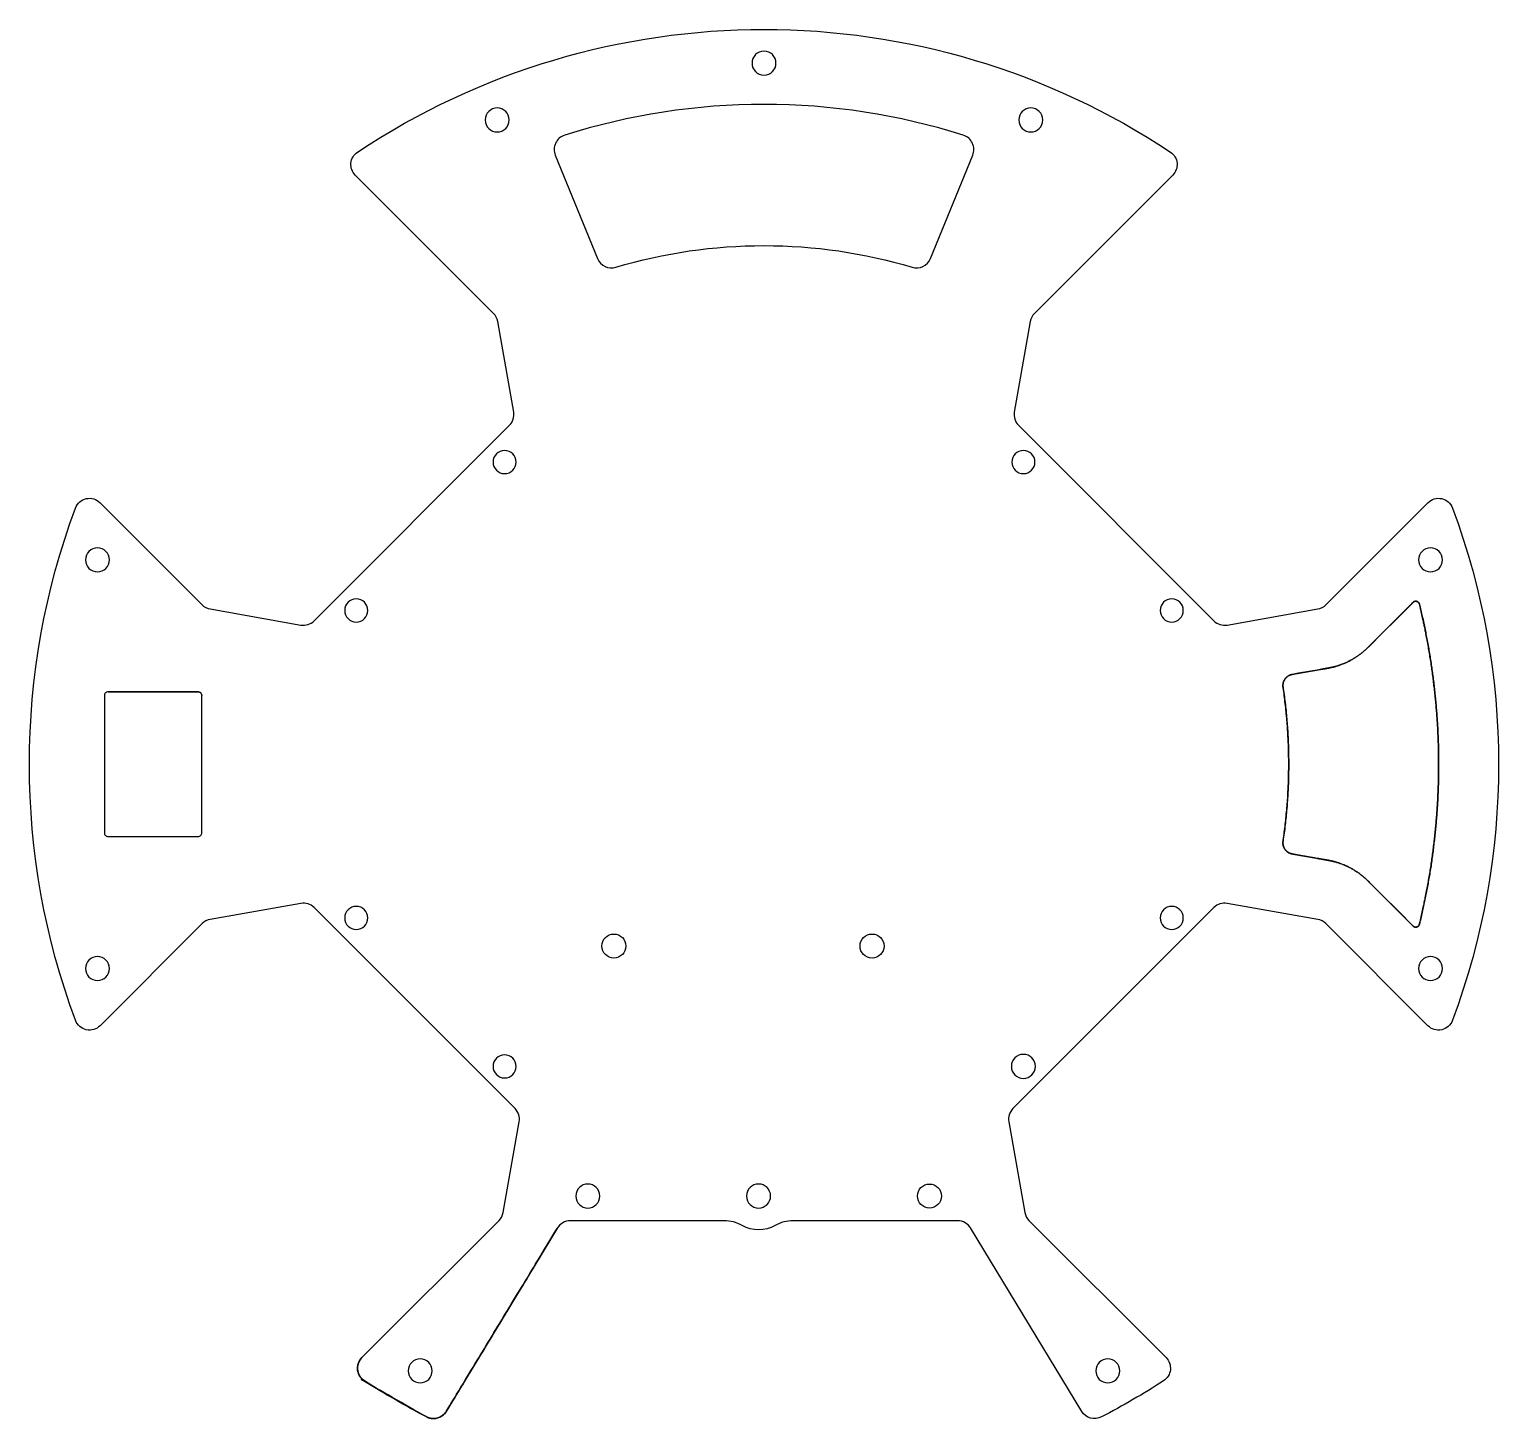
# Model space of a CAD drawing. Header units: millimetres. Extents: x -98 to 98, y -87 to 98.
import ezdxf

# ---------------------------------------------------------------- set-up
doc = ezdxf.new("R2010")
doc.units = ezdxf.units.MM

msp = doc.modelspace()

# ---------------------------------------------------------------- linework, layer by layer
for points in [[(54.52, 78.56), (36.08, 60.11, 0.153915), (35.52, 59.05), (33.39, 46.96, 0.244698), (33.95, 45.2), (60.02, 19.12, 0.244698), (61.78, 18.56), (73.87, 20.7, 0.153915), (74.94, 21.25), (88.57, 34.88, -0.546354), (91.85, 34.16, -0.179922), (91.85, -34.16, -0.546354), (88.57, -34.88), (74.94, -21.25, 0.153915), (73.87, -20.7), (61.78, -18.56, 0.244698), (60.02, -19.12), (33.21, -45.93, 0.244698), (32.66, -47.69), (34.79, -59.78, 0.153915), (35.34, -60.85), (53.63, -79.14, -0.477226), (53.31, -82.23, -0.024476), (45.02, -87.05, -0.394416), (42.39, -86.31), (27.55, -61.85, 0.262136), (25.84, -60.89), (3.91, -60.89, 0.127705), (1.47, -61.52, -0.259645), (-2.91, -61.52, 0.127705), (-5.34, -60.89), (-25.84, -60.89, 0.262136), (-27.55, -61.85), (-42.39, -86.31, -0.394416), (-45.02, -87.05, -0.024476), (-53.31, -82.23, -0.477226), (-53.63, -79.14), (-35.34, -60.85, 0.153915), (-34.79, -59.78), (-32.66, -47.69, 0.244698), (-33.21, -45.93), (-60.02, -19.12, 0.244698), (-61.78, -18.56), (-73.87, -20.7, 0.153915), (-74.94, -21.25), (-88.57, -34.88, -0.546354), (-91.85, -34.16, -0.179922), (-91.85, 34.16, -0.546354), (-88.57, 34.88), (-74.94, 21.25, 0.153915), (-73.87, 20.7), (-61.78, 18.56, 0.244698), (-60.02, 19.12), (-33.95, 45.2, 0.244698), (-33.39, 46.96), (-35.52, 59.05, 0.153915), (-36.08, 60.11), (-54.52, 78.56, -0.47383), (-54.22, 81.64, -0.301803), (54.22, 81.64, -0.47383)], [(-26.59, 83.89, 0.438286), (-27.84, 81.22), (-22.2, 67.44, 0.388246), (-19.77, 66.28, -0.145988), (19.77, 66.28, 0.385644), (22.2, 67.44), (27.84, 81.22, 0.438286), (26.59, 83.89, 0.154697)], [(-87.5, -9.65), (-75.5, -9.65, 0.414214), (-75, -9.15), (-75, 9.15, 0.414214), (-75.5, 9.65), (-87.5, 9.65, 0.414214), (-88, 9.15), (-88, -9.15, 0.414214)], [(-75.5, 9.65), (-87.5, 9.65), (-75.5, 9.65, -0.414214), (-75, 9.15, 0.414214)]]:
    msp.add_lwpolyline(points, format="xyb", close=True)
msp.add_lwpolyline([(80.6, 15.59), (86.23, 21.23), (86.41, 21.41), (86.5, 21.5), (86.54, 21.54), (86.56, 21.56), (86.58, 21.57), (86.59, 21.58), (86.6, 21.6), (86.61, 21.61), (86.63, 21.62), (86.65, 21.63), (86.66, 21.65), (86.67, 21.65), (86.68, 21.66), (86.69, 21.67), (86.7, 21.67), (86.71, 21.68), (86.72, 21.68), (86.74, 21.69), (86.75, 21.69), (86.76, 21.7), (86.77, 21.7), (86.79, 21.71), (86.8, 21.71), (86.81, 21.72), (86.83, 21.72), (86.84, 21.72), (86.85, 21.73), (86.87, 21.73), (86.88, 21.73), (86.89, 21.73), (86.91, 21.73), (86.92, 21.73), (86.93, 21.73), (86.95, 21.73), (86.96, 21.73), (86.97, 21.73), (86.99, 21.73), (87, 21.73), (87.01, 21.73), (87.03, 21.73), (87.04, 21.73), (87.05, 21.72), (87.07, 21.72), (87.08, 21.72), (87.09, 21.71), (87.11, 21.71), (87.12, 21.7), (87.13, 21.7), (87.14, 21.69), (87.16, 21.69), (87.17, 21.68), (87.18, 21.68), (87.19, 21.67), (87.2, 21.66), (87.22, 21.65), (87.23, 21.65), (87.24, 21.64), (87.25, 21.63), (87.26, 21.62), (87.27, 21.61), (87.28, 21.61), (87.29, 21.6), (87.3, 21.59), (87.31, 21.58), (87.32, 21.57), (87.33, 21.56), (87.34, 21.55), (87.34, 21.54), (87.35, 21.52), (87.36, 21.51), (87.37, 21.5), (87.37, 21.49), (87.38, 21.48), (87.39, 21.47), (87.39, 21.46), (87.4, 21.44), (87.4, 21.43), (87.41, 21.42), (87.41, 21.41), (87.42, 21.39), (87.42, 21.38), (87.43, 21.37), (87.43, 21.35), (87.44, 21.33), (87.45, 21.27), (87.48, 21.17), (87.53, 20.96), (87.58, 20.74), (87.63, 20.53), (87.68, 20.32), (87.72, 20.11), (87.77, 19.9), (87.82, 19.68), (87.87, 19.47), (87.92, 19.26), (87.96, 19.05), (88.01, 18.83), (88.05, 18.62), (88.1, 18.41), (88.14, 18.19), (88.19, 17.98), (88.23, 17.77), (88.27, 17.56), (88.31, 17.34), (88.35, 17.13), (88.4, 16.92), (88.44, 16.7), (88.48, 16.49), (88.52, 16.27), (88.56, 16.06), (88.59, 15.85), (88.63, 15.63), (88.67, 15.42), (88.71, 15.2), (88.74, 14.99), (88.78, 14.78), (88.81, 14.56), (88.85, 14.35), (88.88, 14.13), (88.92, 13.92), (88.95, 13.7), (88.98, 13.49), (89.02, 13.27), (89.05, 13.06), (89.08, 12.85), (89.11, 12.63), (89.14, 12.42), (89.17, 12.2), (89.2, 11.99), (89.23, 11.77), (89.26, 11.56), (89.28, 11.34), (89.31, 11.12), (89.34, 10.91), (89.36, 10.69), (89.39, 10.48), (89.41, 10.26), (89.44, 10.05), (89.46, 9.83), (89.48, 9.62), (89.51, 9.4), (89.53, 9.18), (89.55, 8.97), (89.57, 8.75), (89.59, 8.54), (89.61, 8.32), (89.63, 8.11), (89.65, 7.89), (89.67, 7.67), (89.69, 7.46), (89.71, 7.24), (89.73, 7.02), (89.74, 6.81), (89.76, 6.59), (89.77, 6.38), (89.79, 6.16), (89.8, 5.94), (89.82, 5.73), (89.83, 5.51), (89.84, 5.29), (89.86, 5.08), (89.87, 4.86), (89.88, 4.64), (89.89, 4.43), (89.9, 4.21), (89.91, 4), (89.92, 3.78), (89.93, 3.56), (89.94, 3.35), (89.95, 3.13), (89.95, 2.91), (89.96, 2.7), (89.97, 2.48), (89.97, 2.26), (89.98, 2.05), (89.98, 1.83), (89.99, 1.61), (89.99, 1.39), (89.99, 1.18), (89.99, 0.96), (90, 0.74), (90, 0.53), (90, 0.31), (90, 0.09), (90, -0.12), (90, -0.34), (90, -0.56), (90, -0.77), (89.99, -0.99), (89.99, -1.21), (89.99, -1.42), (89.98, -1.64), (89.98, -1.86), (89.98, -2.07), (89.97, -2.29), (89.97, -2.51), (89.96, -2.73), (89.95, -2.94), (89.94, -3.16), (89.94, -3.38), (89.93, -3.59), (89.92, -3.81), (89.91, -4.03), (89.9, -4.24), (89.89, -4.46), (89.88, -4.68), (89.87, -4.89), (89.85, -5.11), (89.84, -5.33), (89.83, -5.54), (89.82, -5.76), (89.8, -5.98), (89.79, -6.19), (89.77, -6.41), (89.76, -6.63), (89.74, -6.84), (89.72, -7.06), (89.71, -7.28), (89.69, -7.49), (89.67, -7.71), (89.65, -7.93), (89.63, -8.14), (89.61, -8.36), (89.59, -8.58), (89.57, -8.79), (89.55, -9.01), (89.53, -9.22), (89.5, -9.44), (89.48, -9.66), (89.46, -9.87), (89.43, -10.09), (89.41, -10.3), (89.38, -10.52), (89.36, -10.74), (89.33, -10.95), (89.3, -11.17), (89.28, -11.38), (89.25, -11.6), (89.22, -11.82), (89.19, -12.03), (89.16, -12.25), (89.13, -12.46), (89.1, -12.68), (89.07, -12.89), (89.04, -13.11), (89.01, -13.32), (88.98, -13.54), (88.94, -13.76), (88.91, -13.97), (88.87, -14.19), (88.84, -14.4), (88.81, -14.62), (88.77, -14.83), (88.73, -15.05), (88.7, -15.26), (88.66, -15.48), (88.62, -15.69), (88.58, -15.9), (88.54, -16.12), (88.51, -16.33), (88.47, -16.55), (88.43, -16.76), (88.38, -16.97), (88.34, -17.19), (88.3, -17.4), (88.26, -17.62), (88.22, -17.83), (88.17, -18.04), (88.13, -18.26), (88.08, -18.47), (88.04, -18.68), (87.99, -18.9), (87.95, -19.11), (87.9, -19.32), (87.85, -19.53), (87.81, -19.75), (87.76, -19.96), (87.71, -20.17), (87.66, -20.38), (87.61, -20.6), (87.56, -20.81), (87.51, -21.02), (87.49, -21.13), (87.47, -21.18), (87.47, -21.19), (87.47, -21.2), (87.46, -21.22), (87.46, -21.23), (87.46, -21.24), (87.46, -21.25), (87.45, -21.27), (87.45, -21.29), (87.44, -21.31), (87.44, -21.33), (87.43, -21.34), (87.43, -21.36), (87.42, -21.37), (87.42, -21.39), (87.42, -21.4), (87.41, -21.41), (87.41, -21.42), (87.4, -21.43), (87.4, -21.44), (87.39, -21.46), (87.38, -21.48), (87.38, -21.49), (87.37, -21.5), (87.36, -21.51), (87.36, -21.52), (87.35, -21.53), (87.34, -21.54), (87.33, -21.55), (87.32, -21.56), (87.31, -21.57), (87.3, -21.58), (87.29, -21.59), (87.28, -21.6), (87.27, -21.61), (87.26, -21.62), (87.25, -21.63), (87.24, -21.64), (87.23, -21.65), (87.21, -21.66), (87.2, -21.66), (87.19, -21.67), (87.18, -21.68), (87.16, -21.68), (87.15, -21.69), (87.14, -21.7), (87.13, -21.7), (87.11, -21.71), (87.1, -21.71), (87.09, -21.71), (87.07, -21.72), (87.06, -21.72), (87.04, -21.72), (87.03, -21.73), (87.02, -21.73), (87, -21.73), (86.99, -21.73), (86.97, -21.73), (86.96, -21.73), (86.94, -21.73), (86.93, -21.73), (86.92, -21.73), (86.9, -21.73), (86.89, -21.73), (86.87, -21.73), (86.86, -21.73), (86.85, -21.72), (86.83, -21.72), (86.82, -21.72), (86.8, -21.71), (86.79, -21.71), (86.78, -21.71), (86.76, -21.7), (86.75, -21.7), (86.74, -21.69), (86.72, -21.68), (86.71, -21.68), (86.7, -21.67), (86.69, -21.66), (86.67, -21.66), (86.66, -21.65), (86.65, -21.64), (86.64, -21.63), (86.63, -21.62), (86.62, -21.62), (86.62, -21.61), (86.61, -21.61), (86.6, -21.6), (86.6, -21.59), (86.59, -21.59), (86.58, -21.58), (86.57, -21.57), (86.56, -21.56), (86.56, -21.55), (86.54, -21.54), (86.53, -21.53), (86.52, -21.52), (86.51, -21.5), (86.45, -21.45), (86.03, -21.03), (85.18, -20.17), (81.77, -16.77), (80.92, -15.92), (80.81, -15.81), (80.71, -15.71), (80.6, -15.6), (80.55, -15.55), (80.49, -15.49), (80.44, -15.44), (80.38, -15.39), (80.32, -15.33), (80.3, -15.3), (80.27, -15.28), (80.24, -15.25), (80.2, -15.22), (80.17, -15.19), (80.14, -15.17), (80.11, -15.14), (80.08, -15.11), (80.04, -15.08), (80.01, -15.05), (79.98, -15.02), (79.94, -14.99), (79.91, -14.96), (79.87, -14.93), (79.83, -14.9), (79.79, -14.87), (79.76, -14.84), (79.72, -14.81), (79.68, -14.78), (79.64, -14.75), (79.59, -14.72), (79.55, -14.68), (79.51, -14.65), (79.46, -14.62), (79.38, -14.55), (79.29, -14.49), (79.2, -14.43), (79.11, -14.37), (79.02, -14.31), (78.92, -14.25), (78.83, -14.19), (78.74, -14.13), (78.65, -14.08), (78.55, -14.02), (78.46, -13.97), (78.36, -13.91), (78.27, -13.86), (78.17, -13.81), (78.07, -13.76), (77.98, -13.71), (77.88, -13.66), (77.78, -13.62), (77.68, -13.57), (77.58, -13.53), (77.48, -13.48), (77.38, -13.44), (77.28, -13.4), (77.18, -13.36), (77.08, -13.32), (76.98, -13.28), (76.87, -13.24), (76.77, -13.21), (76.67, -13.17), (76.56, -13.14), (76.46, -13.11), (76.36, -13.07), (76.25, -13.04), (76.14, -13.01), (76.04, -12.99), (76.01, -12.98), (75.99, -12.97), (75.96, -12.97), (75.94, -12.96), (75.91, -12.95), (75.89, -12.95), (75.84, -12.94), (75.75, -12.92), (75.71, -12.91), (75.68, -12.9), (75.66, -12.9), (75.63, -12.89), (75.61, -12.88), (75.58, -12.88), (75.56, -12.87), (75.53, -12.87), (75.5, -12.86), (75.47, -12.86), (75.44, -12.85), (75.41, -12.85), (75.38, -12.84), (75.35, -12.83), (75.33, -12.83), (75.31, -12.83), (75.29, -12.82), (75.27, -12.82), (75.25, -12.82), (75.23, -12.81), (75.22, -12.81), (75.19, -12.81), (75.17, -12.8), (75.15, -12.8), (75.13, -12.79), (75.11, -12.79), (75.09, -12.79), (75.06, -12.78), (75.04, -12.78), (75.02, -12.77), (74.99, -12.77), (74.97, -12.76), (74.94, -12.76), (74.91, -12.76), (74.89, -12.75), (74.86, -12.75), (74.83, -12.74), (74.8, -12.74), (74.77, -12.73), (74.74, -12.73), (74.71, -12.72), (74.68, -12.71), (74.65, -12.71), (74.62, -12.7), (74.58, -12.7), (74.55, -12.69), (74.52, -12.69), (74.48, -12.68), (74.45, -12.67), (74.41, -12.67), (74.37, -12.66), (74.33, -12.65), (74.29, -12.65), (74.25, -12.64), (74.21, -12.63), (74.17, -12.63), (74.13, -12.62), (74.09, -12.61), (74.04, -12.6), (74, -12.59), (73.95, -12.59), (73.91, -12.58), (73.86, -12.57), (73.81, -12.56), (73.43, -12.49), (71.89, -12.22), (71.13, -12.09), (70.74, -12.02), (70.55, -11.99), (70.5, -11.98), (70.48, -11.97), (70.47, -11.97), (70.47, -11.97), (70.47, -11.97), (70.47, -11.97), (70.57, -11.99), (73.64, -12.53), (73.83, -12.56), (73.88, -12.57), (73.92, -12.58), (73.97, -12.59), (74.02, -12.6), (74.06, -12.61), (74.1, -12.61), (74.15, -12.62), (74.19, -12.63), (74.23, -12.64), (74.27, -12.64), (74.31, -12.65), (74.35, -12.66), (74.39, -12.66), (74.42, -12.67), (74.46, -12.68), (74.49, -12.68), (74.53, -12.69), (74.56, -12.69), (74.6, -12.7), (74.63, -12.71), (74.66, -12.71), (74.69, -12.72), (74.72, -12.72), (74.76, -12.73), (74.78, -12.73), (74.81, -12.74), (74.84, -12.74), (74.87, -12.75), (74.9, -12.75), (74.92, -12.76), (74.95, -12.76), (74.98, -12.77), (75, -12.77), (75.02, -12.78), (75.05, -12.78), (75.07, -12.78), (75.1, -12.79), (75.12, -12.79), (75.14, -12.8), (75.16, -12.8), (75.18, -12.8), (75.2, -12.81), (75.22, -12.81), (75.24, -12.81), (75.26, -12.82), (75.28, -12.82), (75.3, -12.82), (75.32, -12.83), (75.33, -12.83), (75.35, -12.83), (75.39, -12.84), (75.42, -12.85), (75.45, -12.85), (75.48, -12.86), (75.51, -12.86), (75.54, -12.87), (75.56, -12.88), (75.59, -12.88), (75.61, -12.89), (75.64, -12.89), (75.66, -12.9), (75.69, -12.9), (75.71, -12.91), (75.76, -12.92), (75.8, -12.93), (75.85, -12.94), (75.89, -12.95), (75.92, -12.96), (75.94, -12.96), (75.97, -12.97), (75.99, -12.97), (76.02, -12.98), (76.04, -12.99), (76.1, -13), (76.2, -13.03), (76.31, -13.06), (76.41, -13.09), (76.52, -13.12), (76.62, -13.16), (76.72, -13.19), (76.83, -13.23), (76.93, -13.26), (77.03, -13.3), (77.13, -13.34), (77.24, -13.38), (77.34, -13.42), (77.44, -13.46), (77.54, -13.51), (77.64, -13.55), (77.74, -13.59), (77.83, -13.64), (77.93, -13.69), (78.03, -13.74), (78.13, -13.79), (78.22, -13.84), (78.32, -13.89), (78.41, -13.94), (78.51, -14), (78.6, -14.05), (78.7, -14.11), (78.79, -14.16), (78.88, -14.22), (78.97, -14.28), (79.07, -14.34), (79.16, -14.4), (79.25, -14.46), (79.34, -14.53), (79.42, -14.59), (79.51, -14.65), (79.56, -14.69), (79.6, -14.72), (79.64, -14.75), (79.68, -14.78), (79.72, -14.81), (79.76, -14.85), (79.8, -14.88), (79.84, -14.91), (79.87, -14.94), (79.91, -14.97), (79.94, -15), (79.98, -15.03), (80.01, -15.05), (80.05, -15.08), (80.08, -15.11), (80.11, -15.14), (80.15, -15.17), (80.18, -15.2), (80.21, -15.22), (80.24, -15.25), (80.27, -15.28), (80.3, -15.31), (80.33, -15.33), (80.36, -15.36), (80.41, -15.42), (80.47, -15.47), (80.52, -15.52), (80.58, -15.58), (80.63, -15.63), (80.74, -15.73), (80.84, -15.84), (80.95, -15.95), (81.8, -16.8), (85.21, -20.2), (86.06, -21.05), (86.48, -21.48), (86.51, -21.51), (86.52, -21.52), (86.54, -21.53), (86.55, -21.54), (86.56, -21.55), (86.57, -21.56), (86.58, -21.57), (86.58, -21.58), (86.59, -21.59), (86.6, -21.6), (86.61, -21.6), (86.61, -21.61), (86.62, -21.61), (86.62, -21.62), (86.63, -21.62), (86.64, -21.63), (86.65, -21.64), (86.66, -21.65), (86.68, -21.66), (86.69, -21.66), (86.7, -21.67), (86.71, -21.68), (86.73, -21.68), (86.74, -21.69), (86.75, -21.7), (86.76, -21.7), (86.78, -21.71), (86.79, -21.71), (86.81, -21.71), (86.82, -21.72), (86.83, -21.72), (86.85, -21.72), (86.86, -21.73), (86.88, -21.73), (86.89, -21.73), (86.9, -21.73), (86.92, -21.73), (86.93, -21.73), (86.95, -21.73), (86.96, -21.73), (86.97, -21.73), (86.99, -21.73), (87, -21.73), (87.02, -21.73), (87.03, -21.73), (87.05, -21.72), (87.06, -21.72), (87.07, -21.72), (87.09, -21.71), (87.1, -21.71), (87.11, -21.71), (87.13, -21.7), (87.14, -21.69), (87.15, -21.69), (87.17, -21.68), (87.18, -21.68), (87.19, -21.67), (87.2, -21.66), (87.22, -21.65), (87.23, -21.65), (87.24, -21.64), (87.25, -21.63), (87.26, -21.62), (87.27, -21.61), (87.28, -21.6), (87.29, -21.59), (87.3, -21.58), (87.31, -21.57), (87.32, -21.56), (87.33, -21.55), (87.34, -21.54), (87.35, -21.53), (87.36, -21.52), (87.36, -21.51), (87.37, -21.5), (87.38, -21.48), (87.38, -21.47), (87.39, -21.46), (87.39, -21.45), (87.4, -21.44), (87.4, -21.43), (87.41, -21.42), (87.41, -21.41), (87.42, -21.4), (87.42, -21.38), (87.42, -21.37), (87.43, -21.36), (87.43, -21.34), (87.44, -21.33), (87.44, -21.31), (87.45, -21.29), (87.45, -21.27), (87.45, -21.26), (87.46, -21.25), (87.46, -21.24), (87.46, -21.23), (87.46, -21.21), (87.47, -21.2), (87.47, -21.19), (87.47, -21.18), (87.48, -21.15), (87.49, -21.1), (87.52, -20.99), (87.57, -20.78), (87.62, -20.57), (87.67, -20.36), (87.72, -20.14), (87.77, -19.93), (87.81, -19.72), (87.86, -19.51), (87.91, -19.29), (87.95, -19.08), (88, -18.87), (88.05, -18.65), (88.09, -18.44), (88.13, -18.23), (88.18, -18.01), (88.22, -17.8), (88.26, -17.59), (88.31, -17.37), (88.35, -17.16), (88.39, -16.95), (88.43, -16.73), (88.47, -16.52), (88.51, -16.3), (88.55, -16.09), (88.59, -15.87), (88.63, -15.66), (88.66, -15.45), (88.7, -15.23), (88.74, -15.02), (88.77, -14.8), (88.81, -14.59), (88.85, -14.37), (88.88, -14.16), (88.91, -13.94), (88.95, -13.73), (88.98, -13.51), (89.01, -13.3), (89.04, -13.08), (89.08, -12.86), (89.11, -12.65), (89.14, -12.43), (89.17, -12.22), (89.2, -12), (89.22, -11.79), (89.25, -11.57), (89.28, -11.35), (89.31, -11.14), (89.33, -10.92), (89.36, -10.71), (89.39, -10.49), (89.41, -10.28), (89.44, -10.06), (89.46, -9.84), (89.48, -9.63), (89.51, -9.41), (89.53, -9.19), (89.55, -8.98), (89.57, -8.76), (89.59, -8.55), (89.61, -8.33), (89.63, -8.11), (89.65, -7.9), (89.67, -7.68), (89.69, -7.46), (89.71, -7.25), (89.72, -7.03), (89.74, -6.81), (89.76, -6.6), (89.77, -6.38), (89.79, -6.16), (89.8, -5.95), (89.82, -5.73), (89.83, -5.51), (89.84, -5.3), (89.86, -5.08), (89.87, -4.86), (89.88, -4.65), (89.89, -4.43), (89.9, -4.21), (89.91, -4), (89.92, -3.78), (89.93, -3.56), (89.94, -3.35), (89.95, -3.13), (89.95, -2.91), (89.96, -2.7), (89.97, -2.48), (89.97, -2.26), (89.98, -2.05), (89.98, -1.83), (89.99, -1.61), (89.99, -1.39), (89.99, -1.18), (89.99, -0.96), (90, -0.74), (90, -0.53), (90, -0.31), (90, -0.09), (90, 0.12), (90, 0.34), (90, 0.56), (90, 0.77), (89.99, 0.99), (89.99, 1.21), (89.99, 1.42), (89.98, 1.64), (89.98, 1.86), (89.98, 2.07), (89.97, 2.29), (89.97, 2.51), (89.96, 2.72), (89.95, 2.94), (89.94, 3.16), (89.94, 3.37), (89.93, 3.59), (89.92, 3.81), (89.91, 4.02), (89.9, 4.24), (89.89, 4.46), (89.88, 4.67), (89.87, 4.89), (89.85, 5.11), (89.84, 5.32), (89.83, 5.54), (89.82, 5.76), (89.8, 5.97), (89.79, 6.19), (89.77, 6.41), (89.76, 6.62), (89.74, 6.84), (89.72, 7.05), (89.71, 7.27), (89.69, 7.49), (89.67, 7.7), (89.65, 7.92), (89.63, 8.13), (89.61, 8.35), (89.59, 8.57), (89.57, 8.78), (89.55, 9), (89.53, 9.21), (89.5, 9.43), (89.48, 9.65), (89.46, 9.86), (89.43, 10.08), (89.41, 10.29), (89.38, 10.51), (89.36, 10.72), (89.33, 10.94), (89.31, 11.15), (89.28, 11.37), (89.25, 11.58), (89.22, 11.8), (89.19, 12.01), (89.17, 12.23), (89.14, 12.44), (89.11, 12.66), (89.07, 12.87), (89.04, 13.09), (89.01, 13.3), (88.98, 13.52), (88.95, 13.73), (88.91, 13.95), (88.88, 14.16), (88.84, 14.38), (88.81, 14.59), (88.77, 14.81), (88.74, 15.02), (88.7, 15.23), (88.66, 15.45), (88.63, 15.66), (88.59, 15.88), (88.55, 16.09), (88.51, 16.3), (88.47, 16.52), (88.43, 16.73), (88.39, 16.94), (88.35, 17.16), (88.31, 17.37), (88.27, 17.58), (88.22, 17.8), (88.18, 18.01), (88.14, 18.22), (88.09, 18.44), (88.05, 18.65), (88, 18.86), (87.96, 19.08), (87.91, 19.29), (87.86, 19.5), (87.81, 19.71), (87.77, 19.93), (87.72, 20.14), (87.67, 20.35), (87.62, 20.56), (87.57, 20.77), (87.52, 20.99), (87.47, 21.2), (87.44, 21.3), (87.43, 21.36), (87.43, 21.37), (87.42, 21.38), (87.42, 21.39), (87.41, 21.41), (87.41, 21.42), (87.4, 21.43), (87.4, 21.45), (87.39, 21.46), (87.39, 21.47), (87.38, 21.48), (87.37, 21.49), (87.37, 21.5), (87.36, 21.52), (87.35, 21.53), (87.34, 21.54), (87.33, 21.55), (87.32, 21.56), (87.32, 21.57), (87.31, 21.58), (87.3, 21.59), (87.29, 21.6), (87.28, 21.61), (87.27, 21.62), (87.26, 21.62), (87.25, 21.63), (87.24, 21.64), (87.22, 21.65), (87.21, 21.66), (87.2, 21.66), (87.19, 21.67), (87.18, 21.68), (87.17, 21.68), (87.15, 21.69), (87.14, 21.69), (87.13, 21.7), (87.12, 21.7), (87.1, 21.71), (87.09, 21.71), (87.08, 21.72), (87.06, 21.72), (87.05, 21.72), (87.04, 21.73), (87.02, 21.73), (87.01, 21.73), (87, 21.73), (86.98, 21.73), (86.97, 21.73), (86.96, 21.73), (86.94, 21.73), (86.93, 21.73), (86.92, 21.73), (86.9, 21.73), (86.89, 21.73), (86.88, 21.73), (86.86, 21.73), (86.85, 21.73), (86.84, 21.72), (86.82, 21.72), (86.81, 21.72), (86.8, 21.71), (86.78, 21.71), (86.77, 21.7), (86.76, 21.7), (86.75, 21.69), (86.73, 21.69), (86.72, 21.68), (86.71, 21.68), (86.7, 21.67), (86.69, 21.66), (86.68, 21.66), (86.67, 21.65), (86.66, 21.65), (86.64, 21.63), (86.63, 21.62), (86.61, 21.61), (86.6, 21.6), (86.59, 21.58), (86.57, 21.57), (86.22, 21.22), (84.81, 19.81), (81.99, 16.99), (81.29, 16.29), (80.94, 15.93), (80.76, 15.76), (80.67, 15.67), (80.63, 15.63), (80.61, 15.6), (80.6, 15.6), (80.6, 15.6), (80.6, 15.59), (80.6, 15.59), (80.6, 15.59), (80.6, 15.59), (80.6, 15.59), (80.52, 15.52), (80.44, 15.44), (80.36, 15.37), (80.28, 15.3), (80.21, 15.22), (80.12, 15.15), (80.04, 15.08), (79.96, 15.01), (79.88, 14.94), (79.79, 14.87), (79.71, 14.81), (79.63, 14.74), (79.54, 14.68), (79.45, 14.61), (79.37, 14.55), (79.28, 14.49), (79.19, 14.42), (79.1, 14.36), (79.01, 14.3), (78.92, 14.25), (78.83, 14.19), (78.74, 14.13), (78.65, 14.08), (78.55, 14.02), (78.46, 13.97), (78.37, 13.91), (78.27, 13.86), (78.18, 13.81), (78.08, 13.76), (77.98, 13.71), (77.89, 13.67), (77.79, 13.62), (77.69, 13.58), (77.6, 13.53), (77.5, 13.49), (77.4, 13.45), (77.3, 13.4), (77.2, 13.36), (77.1, 13.33), (77, 13.29), (76.9, 13.25), (76.79, 13.21), (76.69, 13.18), (76.59, 13.15), (76.49, 13.11), (76.38, 13.08), (76.28, 13.05), (76.18, 13.02), (76.13, 13.01), (76.1, 13), (76.07, 13), (76.05, 12.99), (76.03, 12.98), (76, 12.98), (75.98, 12.97), (75.95, 12.96), (75.93, 12.96), (75.89, 12.95), (75.84, 12.94), (75.8, 12.93), (75.71, 12.91), (75.67, 12.9), (75.63, 12.89), (75.58, 12.88), (75.54, 12.87), (75.51, 12.87), (75.49, 12.86), (75.47, 12.86), (75.44, 12.85), (75.42, 12.85), (75.39, 12.84), (75.37, 12.84), (75.34, 12.83), (75.31, 12.83), (75.28, 12.82), (75.25, 12.82), (75.22, 12.81), (75.19, 12.81), (75.16, 12.8), (75.13, 12.79), (75.1, 12.79), (75.06, 12.78), (75.03, 12.78), (74.99, 12.77), (74.96, 12.76), (74.92, 12.76), (74.88, 12.75), (74.84, 12.74), (74.8, 12.74), (74.76, 12.73), (74.71, 12.72), (74.67, 12.71), (74.62, 12.7), (74.57, 12.7), (74.55, 12.69), (74.52, 12.69), (74.5, 12.68), (74.47, 12.68), (74.42, 12.67), (74.21, 12.63), (73.8, 12.56), (72.97, 12.41), (71.3, 12.12), (70.47, 11.97), (70.47, 11.97), (70.47, 11.97), (70.46, 11.97), (70.46, 11.97), (70.46, 11.97), (70.45, 11.97), (70.44, 11.97), (70.41, 11.96), (70.38, 11.95), (70.35, 11.95), (70.32, 11.94), (70.29, 11.93), (70.26, 11.92), (70.23, 11.91), (70.2, 11.9), (70.17, 11.89), (70.14, 11.88), (70.11, 11.86), (70.08, 11.85), (70.06, 11.84), (70.03, 11.82), (70, 11.81), (69.97, 11.79), (69.95, 11.78), (69.92, 11.76), (69.9, 11.74), (69.87, 11.73), (69.84, 11.71), (69.82, 11.69), (69.79, 11.67), (69.77, 11.65), (69.75, 11.63), (69.72, 11.61), (69.7, 11.59), (69.68, 11.57), (69.66, 11.55), (69.63, 11.52), (69.61, 11.5), (69.59, 11.48), (69.57, 11.45), (69.55, 11.43), (69.53, 11.41), (69.52, 11.38), (69.5, 11.36), (69.48, 11.33), (69.46, 11.3), (69.45, 11.28), (69.43, 11.25), (69.42, 11.22), (69.4, 11.2), (69.39, 11.17), (69.37, 11.14), (69.36, 11.11), (69.35, 11.09), (69.33, 11.06), (69.32, 11.03), (69.31, 11), (69.3, 10.97), (69.29, 10.94), (69.28, 10.91), (69.28, 10.88), (69.27, 10.85), (69.26, 10.82), (69.25, 10.79), (69.25, 10.76), (69.24, 10.73), (69.24, 10.7), (69.24, 10.67), (69.23, 10.64), (69.23, 10.6), (69.23, 10.57), (69.23, 10.54), (69.23, 10.51), (69.23, 10.48), (69.23, 10.45), (69.23, 10.42), (69.23, 10.39), (69.23, 10.36), (69.24, 10.33), (69.24, 10.29), (69.24, 10.28), (69.24, 10.28), (69.24, 10.27), (69.24, 10.27), (69.24, 10.27), (69.25, 10.24), (69.27, 10.11), (69.31, 9.84), (69.34, 9.57), (69.38, 9.3), (69.42, 9.03), (69.45, 8.76), (69.48, 8.49), (69.52, 8.22), (69.55, 7.95), (69.58, 7.68), (69.61, 7.41), (69.64, 7.14), (69.66, 6.87), (69.69, 6.6), (69.71, 6.33), (69.74, 6.05), (69.76, 5.78), (69.78, 5.51), (69.8, 5.24), (69.82, 4.97), (69.84, 4.7), (69.86, 4.42), (69.88, 4.15), (69.89, 3.88), (69.91, 3.61), (69.92, 3.33), (69.93, 3.06), (69.94, 2.79), (69.95, 2.52), (69.96, 2.24), (69.97, 1.97), (69.98, 1.7), (69.99, 1.43), (69.99, 1.15), (69.99, 0.88), (70, 0.61), (70, 0.33), (70, 0.06), (70, -0.21), (70, -0.49), (70, -0.76), (69.99, -1.03), (69.99, -1.3), (69.98, -1.58), (69.98, -1.85), (69.97, -2.12), (69.96, -2.39), (69.95, -2.67), (69.94, -2.94), (69.93, -3.21), (69.91, -3.49), (69.9, -3.76), (69.88, -4.03), (69.87, -4.3), (69.85, -4.57), (69.83, -4.85), (69.81, -5.12), (69.79, -5.39), (69.77, -5.66), (69.75, -5.93), (69.72, -6.2), (69.7, -6.48), (69.67, -6.75), (69.65, -7.02), (69.62, -7.29), (69.59, -7.56), (69.56, -7.83), (69.53, -8.1), (69.5, -8.37), (69.46, -8.64), (69.43, -8.91), (69.4, -9.18), (69.36, -9.45), (69.32, -9.72), (69.28, -9.99), (69.24, -10.26), (69.24, -10.27), (69.24, -10.27), (69.24, -10.28), (69.24, -10.28), (69.24, -10.28), (69.24, -10.29), (69.24, -10.3), (69.23, -10.33), (69.23, -10.36), (69.23, -10.39), (69.23, -10.42), (69.23, -10.46), (69.23, -10.49), (69.23, -10.52), (69.23, -10.55), (69.23, -10.58), (69.23, -10.61), (69.23, -10.64), (69.24, -10.67), (69.24, -10.7), (69.24, -10.73), (69.25, -10.76), (69.26, -10.79), (69.26, -10.83), (69.27, -10.86), (69.28, -10.89), (69.29, -10.92), (69.29, -10.95), (69.3, -10.97), (69.31, -11), (69.33, -11.03), (69.34, -11.06), (69.35, -11.09), (69.36, -11.12), (69.37, -11.15), (69.39, -11.17), (69.4, -11.2), (69.42, -11.23), (69.43, -11.26), (69.45, -11.28), (69.47, -11.31), (69.48, -11.33), (69.5, -11.36), (69.52, -11.39), (69.54, -11.41), (69.56, -11.43), (69.58, -11.46), (69.6, -11.48), (69.62, -11.51), (69.64, -11.53), (69.66, -11.55), (69.68, -11.57), (69.71, -11.59), (69.73, -11.61), (69.75, -11.63), (69.78, -11.65), (69.8, -11.67), (69.82, -11.69), (69.85, -11.71), (69.87, -11.73), (69.9, -11.75), (69.93, -11.76), (69.95, -11.78), (69.98, -11.8), (70.01, -11.81), (70.03, -11.83), (70.06, -11.84), (70.09, -11.85), (70.12, -11.87), (70.15, -11.88), (70.18, -11.89), (70.2, -11.9), (70.23, -11.91), (70.26, -11.92), (70.29, -11.93), (70.32, -11.94), (70.35, -11.95), (70.38, -11.95), (70.41, -11.96), (70.44, -11.97), (70.46, -11.97), (70.46, -11.97), (70.46, -11.97), (70.46, -11.97), (70.47, -11.97), (70.46, -11.97), (70.46, -11.97), (70.46, -11.97), (70.43, -11.96), (70.4, -11.96), (70.37, -11.95), (70.34, -11.94), (70.31, -11.93), (70.28, -11.93), (70.25, -11.92), (70.22, -11.91), (70.19, -11.89), (70.16, -11.88), (70.13, -11.87), (70.1, -11.86), (70.07, -11.85), (70.05, -11.83), (70.02, -11.82), (69.99, -11.8), (69.96, -11.79), (69.94, -11.77), (69.91, -11.75), (69.89, -11.74), (69.86, -11.72), (69.84, -11.7), (69.81, -11.68), (69.79, -11.66), (69.76, -11.64), (69.74, -11.62), (69.72, -11.6), (69.69, -11.58), (69.67, -11.56), (69.65, -11.54), (69.63, -11.52), (69.61, -11.49), (69.59, -11.47), (69.57, -11.45), (69.55, -11.42), (69.53, -11.4), (69.51, -11.37), (69.49, -11.35), (69.47, -11.32), (69.46, -11.29), (69.44, -11.27), (69.42, -11.24), (69.41, -11.21), (69.4, -11.19), (69.38, -11.16), (69.37, -11.13), (69.35, -11.1), (69.34, -11.07), (69.33, -11.05), (69.32, -11.02), (69.31, -10.99), (69.3, -10.96), (69.29, -10.93), (69.28, -10.9), (69.27, -10.87), (69.27, -10.84), (69.26, -10.81), (69.25, -10.78), (69.25, -10.75), (69.24, -10.72), (69.24, -10.69), (69.23, -10.66), (69.23, -10.62), (69.23, -10.59), (69.23, -10.56), (69.23, -10.53), (69.23, -10.5), (69.23, -10.47), (69.23, -10.44), (69.23, -10.41), (69.23, -10.38), (69.23, -10.35), (69.24, -10.31), (69.24, -10.28), (69.24, -10.28), (69.24, -10.27), (69.24, -10.27), (69.24, -10.25), (69.25, -10.22), (69.26, -10.15), (69.3, -9.88), (69.34, -9.62), (69.37, -9.35), (69.41, -9.08), (69.44, -8.81), (69.48, -8.54), (69.51, -8.27), (69.54, -8), (69.57, -7.73), (69.6, -7.46), (69.63, -7.19), (69.66, -6.92), (69.68, -6.64), (69.71, -6.37), (69.73, -6.1), (69.76, -5.83), (69.78, -5.56), (69.8, -5.29), (69.82, -5.02), (69.84, -4.74), (69.86, -4.47), (69.87, -4.2), (69.89, -3.93), (69.9, -3.65), (69.92, -3.38), (69.93, -3.11), (69.94, -2.84), (69.95, -2.56), (69.96, -2.29), (69.97, -2.02), (69.98, -1.75), (69.98, -1.47), (69.99, -1.2), (69.99, -0.93), (70, -0.65), (70, -0.38), (70, -0.11), (70, 0.16), (70, 0.44), (70, 0.71), (69.99, 0.98), (69.99, 1.26), (69.98, 1.53), (69.98, 1.8), (69.97, 2.07), (69.96, 2.35), (69.95, 2.62), (69.94, 2.89), (69.93, 3.16), (69.92, 3.44), (69.9, 3.71), (69.89, 3.98), (69.87, 4.25), (69.85, 4.53), (69.84, 4.8), (69.82, 5.07), (69.8, 5.34), (69.77, 5.61), (69.75, 5.89), (69.73, 6.16), (69.7, 6.43), (69.68, 6.7), (69.65, 6.97), (69.62, 7.24), (69.6, 7.51), (69.57, 7.78), (69.54, 8.05), (69.5, 8.32), (69.47, 8.59), (69.44, 8.86), (69.4, 9.13), (69.37, 9.4), (69.33, 9.67), (69.29, 9.94), (69.25, 10.21), (69.25, 10.24), (69.24, 10.26), (69.24, 10.27), (69.24, 10.28), (69.24, 10.28), (69.24, 10.28), (69.24, 10.31), (69.23, 10.34), (69.23, 10.37), (69.23, 10.4), (69.23, 10.44), (69.23, 10.47), (69.23, 10.5), (69.23, 10.53), (69.23, 10.56), (69.23, 10.59), (69.23, 10.62), (69.23, 10.65), (69.24, 10.68), (69.24, 10.71), (69.25, 10.74), (69.25, 10.78), (69.26, 10.81), (69.27, 10.84), (69.27, 10.87), (69.28, 10.9), (69.29, 10.93), (69.3, 10.96), (69.31, 10.99), (69.32, 11.01), (69.33, 11.04), (69.34, 11.07), (69.35, 11.1), (69.37, 11.13), (69.38, 11.16), (69.39, 11.18), (69.41, 11.21), (69.42, 11.24), (69.44, 11.27), (69.46, 11.29), (69.47, 11.32), (69.49, 11.34), (69.51, 11.37), (69.53, 11.39), (69.54, 11.42), (69.56, 11.44), (69.58, 11.47), (69.6, 11.49), (69.63, 11.51), (69.65, 11.54), (69.67, 11.56), (69.69, 11.58), (69.71, 11.6), (69.74, 11.62), (69.76, 11.64), (69.78, 11.66), (69.81, 11.68), (69.83, 11.7), (69.86, 11.72), (69.88, 11.74), (69.91, 11.75), (69.94, 11.77), (69.96, 11.79), (69.99, 11.8), (70.02, 11.82), (70.04, 11.83), (70.07, 11.84), (70.1, 11.86), (70.13, 11.87), (70.16, 11.88), (70.19, 11.89), (70.21, 11.9), (70.24, 11.91), (70.27, 11.92), (70.3, 11.93), (70.33, 11.94), (70.36, 11.95), (70.39, 11.96), (70.42, 11.96), (70.45, 11.97), (70.46, 11.97), (70.47, 11.97), (70.47, 11.97), (70.47, 11.97), (70.48, 11.97), (70.89, 12.05), (74.22, 12.63), (74.42, 12.67), (74.48, 12.68), (74.5, 12.68), (74.53, 12.69), (74.58, 12.7), (74.62, 12.7), (74.67, 12.71), (74.71, 12.72), (74.76, 12.73), (74.8, 12.74), (74.84, 12.74), (74.88, 12.75), (74.92, 12.76), (74.96, 12.76), (75, 12.77), (75.03, 12.78), (75.07, 12.78), (75.1, 12.79), (75.13, 12.79), (75.17, 12.8), (75.2, 12.81), (75.23, 12.81), (75.26, 12.82), (75.29, 12.82), (75.31, 12.83), (75.34, 12.83), (75.37, 12.84), (75.39, 12.84), (75.42, 12.85), (75.44, 12.85), (75.47, 12.86), (75.49, 12.86), (75.52, 12.87), (75.54, 12.87), (75.58, 12.88), (75.63, 12.89), (75.67, 12.9), (75.72, 12.91), (75.8, 12.93), (75.84, 12.94), (75.89, 12.95), (75.93, 12.96), (75.96, 12.96), (75.98, 12.97), (76, 12.98), (76.03, 12.98), (76.05, 12.99), (76.08, 13), (76.1, 13), (76.13, 13.01), (76.18, 13.02), (76.28, 13.05), (76.39, 13.08), (76.49, 13.11), (76.59, 13.15), (76.69, 13.18), (76.8, 13.22), (76.9, 13.25), (77, 13.29), (77.1, 13.33), (77.2, 13.37), (77.3, 13.41), (77.4, 13.45), (77.5, 13.49), (77.6, 13.53), (77.7, 13.58), (77.79, 13.62), (77.89, 13.67), (77.99, 13.72), (78.08, 13.76), (78.18, 13.81), (78.27, 13.86), (78.37, 13.92), (78.46, 13.97), (78.56, 14.02), (78.65, 14.08), (78.74, 14.13), (78.83, 14.19), (78.92, 14.25), (79.01, 14.31), (79.1, 14.37), (79.19, 14.43), (79.28, 14.49), (79.37, 14.55), (79.46, 14.61), (79.54, 14.68), (79.63, 14.74), (79.71, 14.81), (79.8, 14.88), (79.88, 14.94), (79.96, 15.01), (80.04, 15.08), (80.13, 15.15), (80.21, 15.22), (80.29, 15.3), (80.37, 15.37), (80.44, 15.44), (80.52, 15.52), (80.6, 15.59)], close=True)
at = {"extrusion": (0, 0, -1)}
for centre, radius in [((0, 93.5), 1.6), ((0, 93.5), 1.6), ((35.59, 85.92), 1.6), ((35.59, 85.92), 1.6), ((-35.59, 85.92), 1.6), ((-35.59, 85.92), 1.6), ((34.6, 40.3), 1.54), ((34.6, 40.3), 1.54), ((-34.6, 40.3), 1.54), ((-34.6, 40.3), 1.54), ((88.92, 27.25), 1.6), ((88.92, 27.25), 1.6), ((-88.92, 27.25), 1.6), ((-88.92, 27.25), 1.6), ((54.4, 20.5), 1.54), ((54.4, 20.5), 1.54), ((-54.4, 20.5), 1.54), ((-54.4, 20.5), 1.54), ((54.4, -20.5), 1.54), ((54.4, -20.5), 1.54), ((-54.4, -20.5), 1.54), ((-54.4, -20.5), 1.54), ((88.92, -27.25), 1.6), ((88.92, -27.25), 1.6), ((-88.92, -27.25), 1.6), ((-88.92, -27.25), 1.6), ((34.6, -40.3), 1.54), ((34.6, -40.3), 1.54), ((-34.6, -40.3), 1.6), ((-34.6, -40.3), 1.6), ((23.5, -57.59), 1.6), ((23.5, -57.59), 1.6), ((0.72, -57.59), 1.6), ((0.72, -57.59), 1.6), ((45.86, -80.91), 1.6), ((45.86, -80.91), 1.6), ((-45.86, -80.91), 1.6), ((-45.86, -80.91), 1.6)]:
    msp.add_circle(centre, radius, dxfattribs=at)
for centre in [(-20.03, -24.25), (-20.03, -24.25), (14.41, -24.25), (14.41, -24.25), (22.07, -57.59), (22.07, -57.59)]:
    msp.add_circle(centre, 1.6)
for points, weights, knots in [([(-45.02, -87.05), (-43.36, -87.91), (-42.39, -86.31), (-34.97, -74.08), (-27.55, -61.85), (-34.97, -74.08), (-42.39, -86.31), (-43.36, -87.91), (-45.02, -87.05)], [1, 0.730757106817, 1, 1, 1, 1, 1, 0.730757106817, 1], [0, 0, 0, 1.502732, 1.502732, 2.502732, 2.502732, 3.502732, 3.502732, 5.005464, 5.005464, 5.005464]), ([(-53.63, -79.14), (-54.31, -79.82), (-54.21, -80.76), (-54.11, -81.71), (-53.31, -82.23), (-49.28, -84.84), (-45.02, -87.05), (-49.28, -84.84), (-53.31, -82.23), (-54.11, -81.71), (-54.21, -80.76), (-54.31, -79.82), (-53.63, -79.14)], [1, 0.902497551409, 1, 0.902497551409, 1, 0.998802579029, 1, 0.998802579029, 1, 0.902497551409, 1, 0.902497551409, 1], [0, 0, 0, 0.890525, 0.890525, 1.781051, 1.781051, 1.878935, 1.878935, 1.976819, 1.976819, 2.867344, 2.867344, 3.75787, 3.75787, 3.75787])]:
    msp.add_rational_spline(points, weights, degree=2, knots=knots)

doc.saveas('drawing.dxf')
